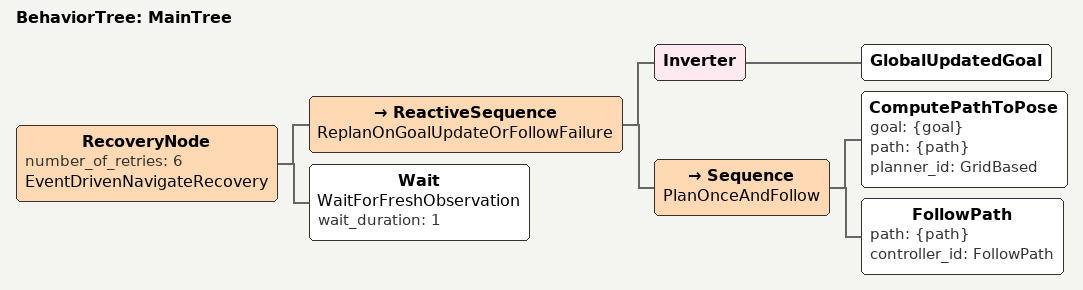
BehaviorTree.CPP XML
<root main_tree_to_execute="MainTree">
  <BehaviorTree ID="MainTree">
    <RecoveryNode number_of_retries="6" name="EventDrivenNavigateRecovery">
      <ReactiveSequence name="ReplanOnGoalUpdateOrFollowFailure">
        <Inverter>
          <GlobalUpdatedGoal/>
        </Inverter>
        <Sequence name="PlanOnceAndFollow">
          <ComputePathToPose
            goal="{goal}"
            path="{path}"
            planner_id="GridBased"/>
          <FollowPath path="{path}" controller_id="FollowPath"/>
        </Sequence>
      </ReactiveSequence>
      <Wait name="WaitForFreshObservation" wait_duration="1"/>
    </RecoveryNode>
  </BehaviorTree>
</root>
